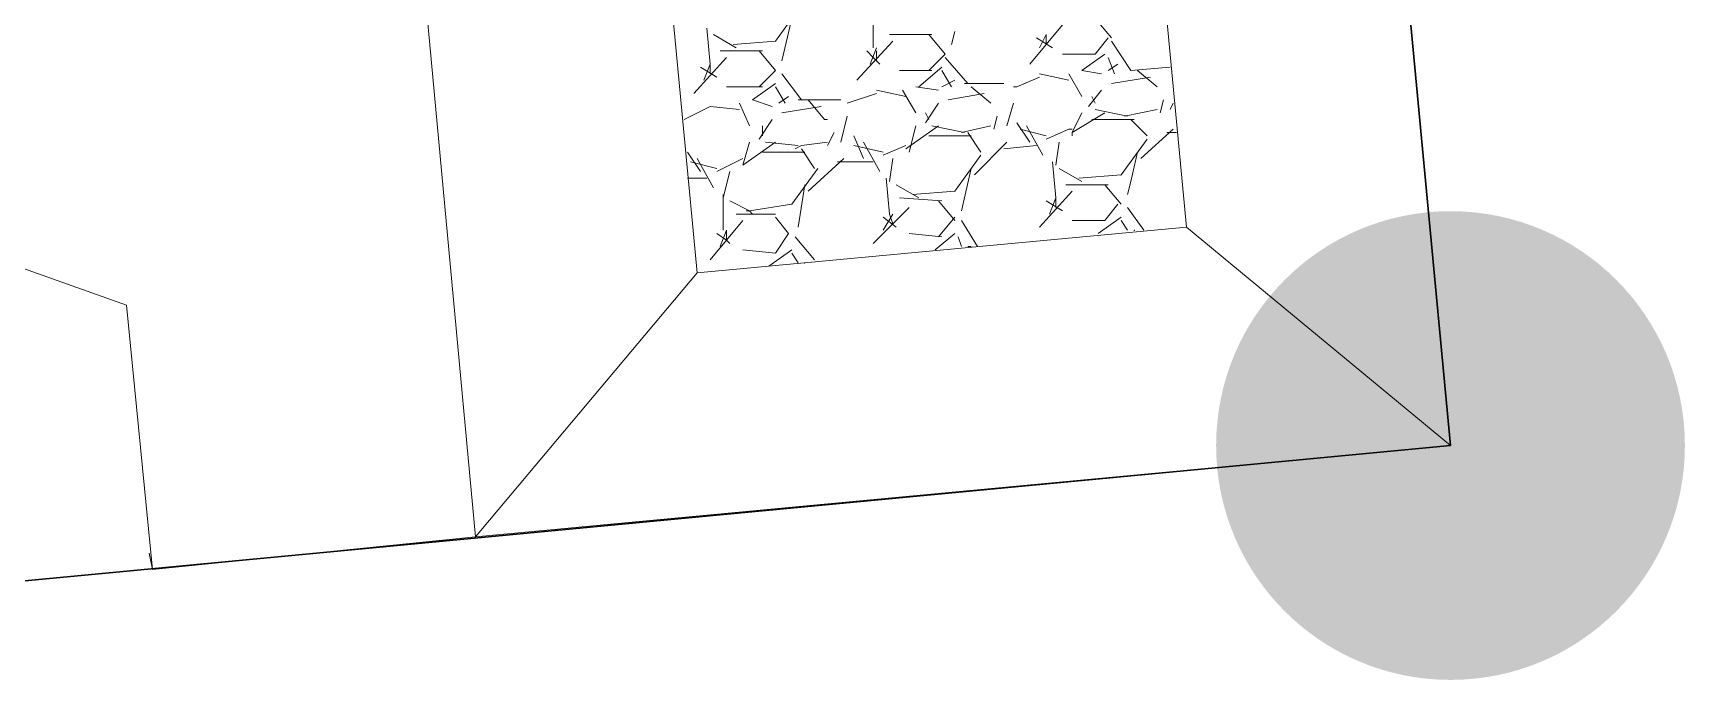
# Model space of a CAD drawing. Header units: metres. Extents: x 535281 to 535678, y 1836935 to 1837211.
# Drawn here: x 535432.08 to 535437.15, y 1837020.8 to 1837022.79 of the extents above; entities that cross this region are included whole.
import ezdxf

# ---------------------------------------------------------------- set-up
doc = ezdxf.new("R2010")
doc.units = ezdxf.units.M
doc.header["$MEASUREMENT"] = 0
for name, color, linetype, lineweight in [('Level 4', 1, 'Continuous', 0), ('Level 42', 1, 'Continuous', 0), ('Level 5', 1, 'Continuous', 0)]:
    doc.layers.add(name, color=color, linetype=linetype, lineweight=lineweight)

msp = doc.modelspace()

# ---------------------------------------------------------------- hatches: boundary and pattern name
at = {"layer": 'Level 4', "linetype": 'Continuous', "lineweight": 0}
h = msp.add_hatch(color=7, dxfattribs=at)
edge = h.paths.add_edge_path()
edge.add_arc((535436.43, 1837021.52), 0.7187, 270, 630)

# ---------------------------------------------------------------- linework, layer by layer
at = {"layer": 'Level 42', "color": 7, "linetype": 'Continuous', "lineweight": 0}
for p, q in [((535436.43, 1837021.52), (535435.69, 1837029.38)), ((535436.43, 1837021.52), (535435.69, 1837029.38)), ((535433.44, 1837021.24), (535432.71, 1837029.1)), ((535433.44, 1837021.24), (535432.71, 1837029.1)), ((535435.62, 1837022.19), (535435.02, 1837028.56)), ((535435.62, 1837022.19), (535435.02, 1837028.56)), ((535434.12, 1837022.05), (535433.52, 1837028.42)), ((535434.12, 1837022.05), (535433.52, 1837028.42)), ((535434.44, 1837022.87), (535434.36, 1837022.76)), ((535434.44, 1837022.87), (535434.36, 1837022.76)), ((535434.41, 1837022.83), (535434.38, 1837022.7)), ((535434.41, 1837022.83), (535434.38, 1837022.7)), ((535434.66, 1837022.74), (535434.66, 1837022.84)), ((535434.66, 1837022.74), (535434.66, 1837022.84)), ((535435.39, 1837022.77), (535435.34, 1837022.83)), ((535435.39, 1837022.77), (535435.34, 1837022.83)), ((535434.16, 1837022.69), (535434.15, 1837022.8)), ((535434.16, 1837022.69), (535434.15, 1837022.8)), ((535434.24, 1837022.74), (535434.17, 1837022.78)), ((535434.24, 1837022.74), (535434.17, 1837022.78)), ((535434.74, 1837022.78), (535434.71, 1837022.78)), ((535434.74, 1837022.78), (535434.71, 1837022.78)), ((535434.84, 1837022.78), (535434.74, 1837022.78)), ((535434.84, 1837022.78), (535434.74, 1837022.78)), ((535434.88, 1837022.72), (535434.83, 1837022.78)), ((535434.88, 1837022.72), (535434.83, 1837022.78)), ((535434.91, 1837022.79), (535434.9, 1837022.75)), ((535434.91, 1837022.79), (535434.9, 1837022.75)), ((535435.14, 1837022.69), (535435.24, 1837022.81)), ((535435.14, 1837022.69), (535435.24, 1837022.81)), ((535435.19, 1837022.78), (535435.17, 1837022.74)), ((535435.19, 1837022.78), (535435.17, 1837022.74)), ((535435.19, 1837022.78), (535435.19, 1837022.75)), ((535435.19, 1837022.78), (535435.19, 1837022.75)), ((535434.32, 1837022.73), (535434.19, 1837022.73)), ((535434.32, 1837022.73), (535434.19, 1837022.73)), ((535434.36, 1837022.76), (535434.23, 1837022.75)), ((535434.36, 1837022.76), (535434.23, 1837022.75)), ((535434.36, 1837022.67), (535434.31, 1837022.73)), ((535434.36, 1837022.67), (535434.31, 1837022.73)), ((535434.61, 1837022.64), (535434.72, 1837022.76)), ((535434.61, 1837022.64), (535434.72, 1837022.76)), ((535434.64, 1837022.73), (535434.66, 1837022.71)), ((535434.64, 1837022.73), (535434.66, 1837022.71)), ((535434.67, 1837022.74), (535434.65, 1837022.69)), ((535434.67, 1837022.74), (535434.65, 1837022.69)), ((535434.67, 1837022.73), (535434.67, 1837022.71)), ((535434.67, 1837022.73), (535434.67, 1837022.71)), ((535435.16, 1837022.77), (535435.21, 1837022.74)), ((535435.16, 1837022.77), (535435.21, 1837022.74)), ((535435.34, 1837022.72), (535435.38, 1837022.77)), ((535435.34, 1837022.72), (535435.38, 1837022.77)), ((535435.39, 1837022.76), (535435.45, 1837022.67)), ((535435.39, 1837022.76), (535435.45, 1837022.67)), ((535434.11, 1837022.6), (535434.21, 1837022.71)), ((535434.11, 1837022.6), (535434.21, 1837022.71)), ((535434.13, 1837022.68), (535434.18, 1837022.65)), ((535434.13, 1837022.68), (535434.18, 1837022.65)), ((535434.16, 1837022.69), (535434.14, 1837022.64)), ((535434.16, 1837022.69), (535434.14, 1837022.64)), ((535434.16, 1837022.69), (535434.16, 1837022.66)), ((535434.16, 1837022.69), (535434.16, 1837022.66)), ((535434.66, 1837022.71), (535434.68, 1837022.69)), ((535434.66, 1837022.71), (535434.68, 1837022.69)), ((535434.67, 1837022.71), (535434.67, 1837022.7)), ((535434.67, 1837022.71), (535434.67, 1837022.7)), ((535434.87, 1837022.68), (535434.8, 1837022.62)), ((535434.87, 1837022.68), (535434.8, 1837022.62)), ((535434.83, 1837022.67), (535434.88, 1837022.72)), ((535434.83, 1837022.67), (535434.88, 1837022.72)), ((535434.88, 1837022.71), (535434.95, 1837022.63)), ((535434.88, 1837022.71), (535434.95, 1837022.63)), ((535435.24, 1837022.72), (535435.34, 1837022.72)), ((535435.24, 1837022.72), (535435.34, 1837022.72)), ((535435.37, 1837022.72), (535435.3, 1837022.67)), ((535435.37, 1837022.72), (535435.3, 1837022.67)), ((535435.4, 1837022.66), (535435.38, 1837022.71)), ((535435.4, 1837022.66), (535435.38, 1837022.71)), ((535435.38, 1837022.67), (535435.41, 1837022.69)), ((535435.38, 1837022.67), (535435.41, 1837022.69)), ((535435.45, 1837022.67), (535435.57, 1837022.68)), ((535435.45, 1837022.67), (535435.57, 1837022.68)), ((535434.36, 1837022.63), (535434.29, 1837022.58)), ((535434.36, 1837022.63), (535434.29, 1837022.58)), ((535434.31, 1837022.62), (535434.36, 1837022.67)), ((535434.31, 1837022.62), (535434.36, 1837022.67)), ((535434.38, 1837022.66), (535434.44, 1837022.58)), ((535434.38, 1837022.66), (535434.44, 1837022.58)), ((535434.74, 1837022.67), (535434.84, 1837022.67)), ((535434.74, 1837022.67), (535434.84, 1837022.67)), ((535434.9, 1837022.62), (535434.87, 1837022.67)), ((535434.9, 1837022.62), (535434.87, 1837022.67)), ((535434.87, 1837022.62), (535434.91, 1837022.64)), ((535434.87, 1837022.62), (535434.91, 1837022.64)), ((535434.94, 1837022.63), (535435.06, 1837022.63)), ((535434.94, 1837022.63), (535435.06, 1837022.63)), ((535435.17, 1837022.65), (535435.1, 1837022.62)), ((535435.17, 1837022.65), (535435.1, 1837022.62)), ((535435.26, 1837022.64), (535435.17, 1837022.66)), ((535435.26, 1837022.64), (535435.17, 1837022.66)), ((535435.3, 1837022.59), (535435.26, 1837022.66)), ((535435.3, 1837022.59), (535435.26, 1837022.66)), ((535435.3, 1837022.67), (535435.36, 1837022.66)), ((535435.3, 1837022.67), (535435.36, 1837022.66)), ((535435.39, 1837022.63), (535435.51, 1837022.65)), ((535435.39, 1837022.63), (535435.51, 1837022.65)), ((535435.47, 1837022.67), (535435.53, 1837022.62)), ((535435.47, 1837022.67), (535435.53, 1837022.62)), ((535434.21, 1837022.62), (535434.32, 1837022.62)), ((535434.21, 1837022.62), (535434.32, 1837022.62)), ((535434.28, 1837022.5), (535434.25, 1837022.57)), ((535434.28, 1837022.5), (535434.25, 1837022.57)), ((535434.29, 1837022.58), (535434.35, 1837022.56)), ((535434.29, 1837022.58), (535434.35, 1837022.56)), ((535434.39, 1837022.57), (535434.36, 1837022.62)), ((535434.39, 1837022.57), (535434.36, 1837022.62)), ((535434.37, 1837022.57), (535434.4, 1837022.59)), ((535434.37, 1837022.57), (535434.4, 1837022.59)), ((535434.43, 1837022.58), (535434.56, 1837022.58)), ((535434.43, 1837022.58), (535434.56, 1837022.58)), ((535434.46, 1837022.58), (535434.51, 1837022.52)), ((535434.46, 1837022.58), (535434.51, 1837022.52)), ((535434.67, 1837022.6), (535434.58, 1837022.57)), ((535434.67, 1837022.6), (535434.58, 1837022.57)), ((535434.76, 1837022.59), (535434.67, 1837022.61)), ((535434.76, 1837022.59), (535434.67, 1837022.61)), ((535434.79, 1837022.54), (535434.75, 1837022.61)), ((535434.79, 1837022.54), (535434.75, 1837022.61)), ((535434.79, 1837022.62), (535434.86, 1837022.61)), ((535434.79, 1837022.62), (535434.86, 1837022.61)), ((535434.82, 1837022.51), (535434.86, 1837022.57)), ((535434.82, 1837022.51), (535434.86, 1837022.57)), ((535434.89, 1837022.58), (535435, 1837022.6)), ((535434.89, 1837022.58), (535435, 1837022.6)), ((535434.96, 1837022.62), (535435.02, 1837022.57)), ((535434.96, 1837022.62), (535435.02, 1837022.57)), ((535435.09, 1837022.57), (535435.07, 1837022.5)), ((535435.09, 1837022.57), (535435.07, 1837022.5)), ((535435.1, 1837022.62), (535435.09, 1837022.62)), ((535435.1, 1837022.62), (535435.09, 1837022.62)), ((535435.32, 1837022.56), (535435.36, 1837022.61)), ((535435.32, 1837022.56), (535435.36, 1837022.61)), ((535435.33, 1837022.59), (535435.34, 1837022.57)), ((535435.33, 1837022.59), (535435.34, 1837022.57)), ((535435.55, 1837022.58), (535435.54, 1837022.54)), ((535435.55, 1837022.58), (535435.54, 1837022.54)), ((535435.58, 1837022.57), (535435.57, 1837022.55)), ((535435.58, 1837022.57), (535435.57, 1837022.55)), ((535434.16, 1837022.56), (535434.08, 1837022.52)), ((535434.16, 1837022.56), (535434.08, 1837022.52)), ((535434.25, 1837022.55), (535434.16, 1837022.56)), ((535434.25, 1837022.55), (535434.16, 1837022.56)), ((535434.31, 1837022.46), (535434.35, 1837022.52)), ((535434.31, 1837022.46), (535434.35, 1837022.52)), ((535434.38, 1837022.54), (535434.5, 1837022.56)), ((535434.38, 1837022.54), (535434.5, 1837022.56)), ((535434.51, 1837022.52), (535434.52, 1837022.52)), ((535434.51, 1837022.52), (535434.52, 1837022.52)), ((535434.58, 1837022.53), (535434.56, 1837022.45)), ((535434.58, 1837022.53), (535434.56, 1837022.45)), ((535434.82, 1837022.54), (535434.83, 1837022.52)), ((535434.82, 1837022.54), (535434.83, 1837022.52)), ((535435.04, 1837022.53), (535435.03, 1837022.49)), ((535435.04, 1837022.53), (535435.03, 1837022.49)), ((535435.3, 1837022.54), (535435.27, 1837022.48)), ((535435.27, 1837022.48), (535435.37, 1837022.54)), ((535435.3, 1837022.54), (535435.27, 1837022.48)), ((535435.27, 1837022.48), (535435.37, 1837022.54)), ((535435.33, 1837022.52), (535435.46, 1837022.52)), ((535435.33, 1837022.52), (535435.46, 1837022.52)), ((535435.33, 1837022.52), (535435.46, 1837022.52)), ((535435.33, 1837022.52), (535435.46, 1837022.52)), ((535435.34, 1837022.55), (535435.44, 1837022.53)), ((535435.34, 1837022.55), (535435.44, 1837022.53)), ((535435.43, 1837022.53), (535435.53, 1837022.55)), ((535435.43, 1837022.53), (535435.53, 1837022.55)), ((535435.45, 1837022.52), (535435.5, 1837022.47)), ((535435.45, 1837022.52), (535435.5, 1837022.47)), ((535434.32, 1837022.5), (535434.32, 1837022.47)), ((535434.32, 1837022.5), (535434.32, 1837022.47)), ((535434.54, 1837022.48), (535434.52, 1837022.44)), ((535434.54, 1837022.48), (535434.52, 1837022.44)), ((535434.63, 1837022.4), (535434.6, 1837022.47)), ((535434.63, 1837022.4), (535434.6, 1837022.47)), ((535434.76, 1837022.43), (535434.86, 1837022.5)), ((535434.76, 1837022.43), (535434.86, 1837022.5)), ((535434.79, 1837022.5), (535434.77, 1837022.42)), ((535434.79, 1837022.5), (535434.77, 1837022.42)), ((535434.83, 1837022.47), (535434.96, 1837022.47)), ((535434.83, 1837022.47), (535434.96, 1837022.47)), ((535434.83, 1837022.47), (535434.96, 1837022.47)), ((535434.83, 1837022.47), (535434.96, 1837022.47)), ((535434.84, 1837022.5), (535434.94, 1837022.48)), ((535434.84, 1837022.5), (535434.94, 1837022.48)), ((535434.93, 1837022.48), (535435.02, 1837022.5)), ((535434.93, 1837022.48), (535435.02, 1837022.5)), ((535434.95, 1837022.48), (535434.99, 1837022.42)), ((535434.95, 1837022.48), (535434.99, 1837022.42)), ((535435.14, 1837022.45), (535435.1, 1837022.51)), ((535435.14, 1837022.45), (535435.1, 1837022.51)), ((535435.19, 1837022.47), (535435.11, 1837022.49)), ((535435.19, 1837022.47), (535435.11, 1837022.49)), ((535435.18, 1837022.41), (535435.13, 1837022.5)), ((535435.18, 1837022.41), (535435.13, 1837022.5)), ((535435.26, 1837022.49), (535435.19, 1837022.46)), ((535435.26, 1837022.49), (535435.19, 1837022.46)), ((535435.27, 1837022.49), (535435.26, 1837022.49)), ((535435.27, 1837022.49), (535435.26, 1837022.49)), ((535435.27, 1837022.48), (535435.27, 1837022.47)), ((535435.27, 1837022.48), (535435.27, 1837022.47)), ((535435.58, 1837022.49), (535435.48, 1837022.4)), ((535435.58, 1837022.49), (535435.48, 1837022.4)), ((535435.59, 1837022.48), (535435.56, 1837022.48)), ((535435.59, 1837022.48), (535435.56, 1837022.48)), ((535434.13, 1837022.36), (535434.09, 1837022.42)), ((535434.13, 1837022.36), (535434.09, 1837022.42)), ((535434.28, 1837022.45), (535434.26, 1837022.38)), ((535434.26, 1837022.38), (535434.36, 1837022.45)), ((535434.28, 1837022.45), (535434.26, 1837022.38)), ((535434.26, 1837022.38), (535434.36, 1837022.45)), ((535434.32, 1837022.42), (535434.43, 1837022.42)), ((535434.32, 1837022.42), (535434.43, 1837022.42)), ((535434.32, 1837022.42), (535434.43, 1837022.42)), ((535434.32, 1837022.42), (535434.43, 1837022.42)), ((535434.33, 1837022.45), (535434.43, 1837022.44)), ((535434.33, 1837022.45), (535434.43, 1837022.44)), ((535434.42, 1837022.43), (535434.44, 1837022.44)), ((535434.42, 1837022.43), (535434.44, 1837022.44)), ((535434.43, 1837022.42), (535434.45, 1837022.42)), ((535434.43, 1837022.42), (535434.45, 1837022.42)), ((535434.43, 1837022.42), (535434.45, 1837022.42)), ((535434.43, 1837022.42), (535434.45, 1837022.42)), ((535434.44, 1837022.44), (535434.52, 1837022.45)), ((535434.44, 1837022.44), (535434.52, 1837022.45)), ((535434.44, 1837022.43), (535434.48, 1837022.37)), ((535434.44, 1837022.43), (535434.48, 1837022.37)), ((535434.69, 1837022.42), (535434.6, 1837022.44)), ((535434.69, 1837022.42), (535434.6, 1837022.44)), ((535434.68, 1837022.36), (535434.63, 1837022.45)), ((535434.68, 1837022.36), (535434.63, 1837022.45)), ((535434.76, 1837022.44), (535434.69, 1837022.41)), ((535434.76, 1837022.44), (535434.69, 1837022.41)), ((535435.07, 1837022.45), (535434.97, 1837022.35)), ((535435.07, 1837022.45), (535434.97, 1837022.35)), ((535435.16, 1837022.44), (535435.06, 1837022.43)), ((535435.16, 1837022.44), (535435.06, 1837022.43)), ((535435.22, 1837022.38), (535435.23, 1837022.45)), ((535435.22, 1837022.38), (535435.23, 1837022.45)), ((535435.5, 1837022.46), (535435.42, 1837022.35)), ((535435.5, 1837022.46), (535435.42, 1837022.35)), ((535435.47, 1837022.42), (535435.45, 1837022.33)), ((535435.47, 1837022.42), (535435.45, 1837022.33)), ((535434.18, 1837022.37), (535434.1, 1837022.39)), ((535434.18, 1837022.37), (535434.1, 1837022.39)), ((535434.17, 1837022.31), (535434.12, 1837022.4)), ((535434.17, 1837022.31), (535434.12, 1837022.4)), ((535434.26, 1837022.4), (535434.18, 1837022.36)), ((535434.26, 1837022.4), (535434.18, 1837022.36)), ((535434.49, 1837022.37), (535434.41, 1837022.26)), ((535434.49, 1837022.37), (535434.41, 1837022.26)), ((535434.57, 1837022.4), (535434.46, 1837022.3)), ((535434.57, 1837022.4), (535434.46, 1837022.3)), ((535434.66, 1837022.39), (535434.55, 1837022.39)), ((535434.66, 1837022.39), (535434.55, 1837022.39)), ((535434.71, 1837022.33), (535434.72, 1837022.4)), ((535434.71, 1837022.33), (535434.72, 1837022.4)), ((535434.99, 1837022.41), (535434.91, 1837022.3)), ((535434.99, 1837022.41), (535434.91, 1837022.3)), ((535434.96, 1837022.37), (535434.93, 1837022.24)), ((535434.96, 1837022.37), (535434.93, 1837022.24)), ((535435.22, 1837022.28), (535435.21, 1837022.39)), ((535435.22, 1837022.28), (535435.21, 1837022.39)), ((535435.3, 1837022.33), (535435.23, 1837022.37)), ((535435.3, 1837022.33), (535435.23, 1837022.37)), ((535432.37, 1837021.95), (535431.33, 1837022.32)), ((535432.37, 1837021.95), (535431.33, 1837022.32)), ((535434.15, 1837022.34), (535434.09, 1837022.34)), ((535434.15, 1837022.34), (535434.09, 1837022.34)), ((535434.2, 1837022.28), (535434.22, 1837022.36)), ((535434.2, 1837022.28), (535434.22, 1837022.36)), ((535434.45, 1837022.32), (535434.43, 1837022.19)), ((535434.45, 1837022.32), (535434.43, 1837022.19)), ((535434.71, 1837022.23), (535434.7, 1837022.34)), ((535434.71, 1837022.23), (535434.7, 1837022.34)), ((535434.8, 1837022.28), (535434.73, 1837022.32)), ((535434.8, 1837022.28), (535434.73, 1837022.32)), ((535435.38, 1837022.32), (535435.25, 1837022.32)), ((535435.38, 1837022.32), (535435.25, 1837022.32)), ((535435.42, 1837022.35), (535435.29, 1837022.34)), ((535435.42, 1837022.35), (535435.29, 1837022.34)), ((535435.42, 1837022.26), (535435.37, 1837022.32)), ((535435.42, 1837022.26), (535435.37, 1837022.32)), ((535435.45, 1837022.33), (535435.44, 1837022.29)), ((535435.45, 1837022.33), (535435.44, 1837022.29)), ((535434.2, 1837022.18), (535434.2, 1837022.29)), ((535434.2, 1837022.18), (535434.2, 1837022.29)), ((535434.28, 1837022.24), (535434.22, 1837022.27)), ((535434.28, 1837022.24), (535434.22, 1837022.27)), ((535434.87, 1837022.27), (535434.74, 1837022.28)), ((535434.87, 1837022.27), (535434.74, 1837022.28)), ((535434.91, 1837022.3), (535434.78, 1837022.29)), ((535434.91, 1837022.3), (535434.78, 1837022.29)), ((535434.91, 1837022.21), (535434.86, 1837022.27)), ((535434.91, 1837022.21), (535434.86, 1837022.27)), ((535435.17, 1837022.19), (535435.27, 1837022.3)), ((535435.17, 1837022.19), (535435.27, 1837022.3)), ((535435.19, 1837022.27), (535435.24, 1837022.24)), ((535435.19, 1837022.27), (535435.24, 1837022.24)), ((535435.22, 1837022.28), (535435.2, 1837022.23)), ((535435.22, 1837022.28), (535435.2, 1837022.23)), ((535435.22, 1837022.28), (535435.22, 1837022.25)), ((535435.22, 1837022.28), (535435.22, 1837022.25)), ((535434.27, 1837022.23), (535434.24, 1837022.23)), ((535434.27, 1837022.23), (535434.24, 1837022.23)), ((535434.28, 1837022.24), (535434.27, 1837022.24)), ((535434.28, 1837022.24), (535434.27, 1837022.24)), ((535434.36, 1837022.23), (535434.27, 1837022.23)), ((535434.36, 1837022.23), (535434.27, 1837022.23)), ((535434.41, 1837022.26), (535434.28, 1837022.24)), ((535434.41, 1837022.26), (535434.28, 1837022.24)), ((535434.29, 1837022.23), (535434.28, 1837022.24)), ((535434.29, 1837022.23), (535434.28, 1837022.24)), ((535434.4, 1837022.17), (535434.36, 1837022.22)), ((535434.4, 1837022.17), (535434.36, 1837022.22)), ((535434.66, 1837022.14), (535434.77, 1837022.25)), ((535434.66, 1837022.14), (535434.77, 1837022.25)), ((535434.72, 1837022.23), (535434.69, 1837022.18)), ((535434.72, 1837022.23), (535434.69, 1837022.18)), ((535434.69, 1837022.22), (535434.73, 1837022.19)), ((535434.69, 1837022.22), (535434.73, 1837022.19)), ((535434.71, 1837022.23), (535434.72, 1837022.2)), ((535434.71, 1837022.23), (535434.72, 1837022.2)), ((535434.86, 1837022.16), (535434.91, 1837022.22)), ((535434.86, 1837022.16), (535434.91, 1837022.22)), ((535435.42, 1837022.22), (535435.35, 1837022.17)), ((535435.42, 1837022.22), (535435.35, 1837022.17)), ((535435.37, 1837022.21), (535435.41, 1837022.26)), ((535435.37, 1837022.21), (535435.41, 1837022.26)), ((535435.44, 1837022.25), (535435.49, 1837022.18)), ((535435.44, 1837022.25), (535435.49, 1837022.18)), ((535434.12, 1837022.05), (535435.62, 1837022.19)), ((535434.12, 1837022.05), (535435.62, 1837022.19)), ((535434.16, 1837022.09), (535434.26, 1837022.21)), ((535434.16, 1837022.09), (535434.26, 1837022.21)), ((535434.18, 1837022.17), (535434.21, 1837022.15)), ((535434.18, 1837022.17), (535434.21, 1837022.15)), ((535434.21, 1837022.18), (535434.19, 1837022.13)), ((535434.21, 1837022.18), (535434.19, 1837022.13)), ((535434.21, 1837022.18), (535434.21, 1837022.16)), ((535434.21, 1837022.18), (535434.21, 1837022.16)), ((535434.36, 1837022.11), (535434.4, 1837022.17)), ((535434.36, 1837022.11), (535434.4, 1837022.17)), ((535434.77, 1837022.17), (535434.87, 1837022.16)), ((535434.77, 1837022.17), (535434.87, 1837022.16)), ((535434.91, 1837022.17), (535434.85, 1837022.12)), ((535434.91, 1837022.17), (535434.85, 1837022.12)), ((535434.93, 1837022.21), (535434.98, 1837022.13)), ((535434.93, 1837022.21), (535434.98, 1837022.13)), ((535435.27, 1837022.21), (535435.37, 1837022.21)), ((535435.27, 1837022.21), (535435.37, 1837022.21)), ((535435.44, 1837022.18), (535435.42, 1837022.21)), ((535435.44, 1837022.18), (535435.42, 1837022.21)), ((535435.62, 1837022.19), (535436.43, 1837021.52)), ((535435.62, 1837022.19), (535436.43, 1837021.52)), ((535434.21, 1837022.16), (535434.21, 1837022.15)), ((535434.21, 1837022.16), (535434.21, 1837022.15)), ((535434.21, 1837022.15), (535434.22, 1837022.14)), ((535434.21, 1837022.15), (535434.22, 1837022.14)), ((535434.26, 1837022.12), (535434.36, 1837022.11)), ((535434.26, 1837022.12), (535434.36, 1837022.11)), ((535434.41, 1837022.12), (535434.34, 1837022.07)), ((535434.41, 1837022.12), (535434.34, 1837022.07)), ((535434.42, 1837022.16), (535434.48, 1837022.09)), ((535434.42, 1837022.16), (535434.48, 1837022.09)), ((535434.93, 1837022.13), (535434.92, 1837022.16)), ((535434.93, 1837022.13), (535434.92, 1837022.16)), ((535434.95, 1837022.13), (535434.96, 1837022.13)), ((535434.95, 1837022.13), (535434.96, 1837022.13)), ((535434.43, 1837022.08), (535434.41, 1837022.11)), ((535434.43, 1837022.08), (535434.41, 1837022.11)), ((535434.12, 1837022.05), (535433.44, 1837021.24)), ((535434.12, 1837022.05), (535433.44, 1837021.24)), ((535432.37, 1837021.95), (535432.45, 1837021.14)), ((535432.37, 1837021.95), (535432.45, 1837021.14)), ((535433.44, 1837021.24), (535436.43, 1837021.52)), ((535433.44, 1837021.24), (535436.43, 1837021.52)), ((535432.45, 1837021.14), (535433.44, 1837021.24)), ((535432.45, 1837021.14), (535433.44, 1837021.24)), ((535432.44, 1837021.19), (535432.45, 1837021.14)), ((535432.44, 1837021.19), (535432.45, 1837021.14))]:
    msp.add_line(p, q, dxfattribs=at)
for p in [(535435.27, 1837022.48), (535435.27, 1837022.48), (535435.42, 1837022.35), (535435.42, 1837022.35), (535435.46, 1837022.18), (535435.46, 1837022.18), (535434.45, 1837022.08), (535434.45, 1837022.08)]:
    msp.add_point(p, dxfattribs=at)
at = {"layer": 'Level 5', "color": 1, "linetype": 'Continuous', "lineweight": 30}
msp.add_line((535436.43, 1837021.52), (535435.69, 1837029.38), dxfattribs=at)
at = {"layer": 'Level 5', "color": 7, "linetype": 'Continuous', "lineweight": 30}
msp.add_line((535436.43, 1837021.52), (535430, 1837020.91), dxfattribs=at)

doc.saveas('drawing.dxf')
